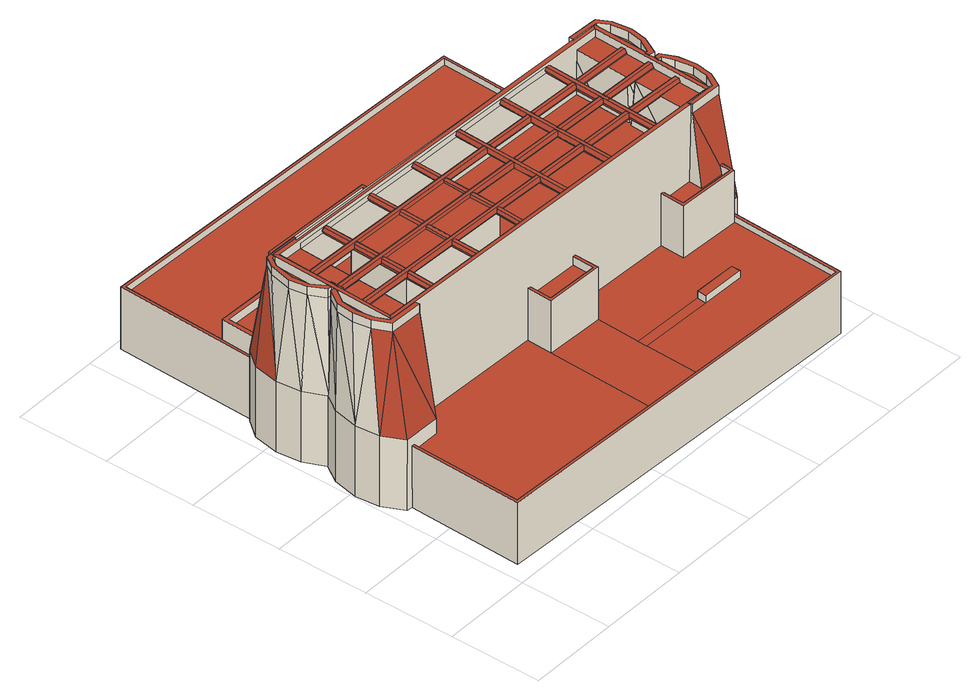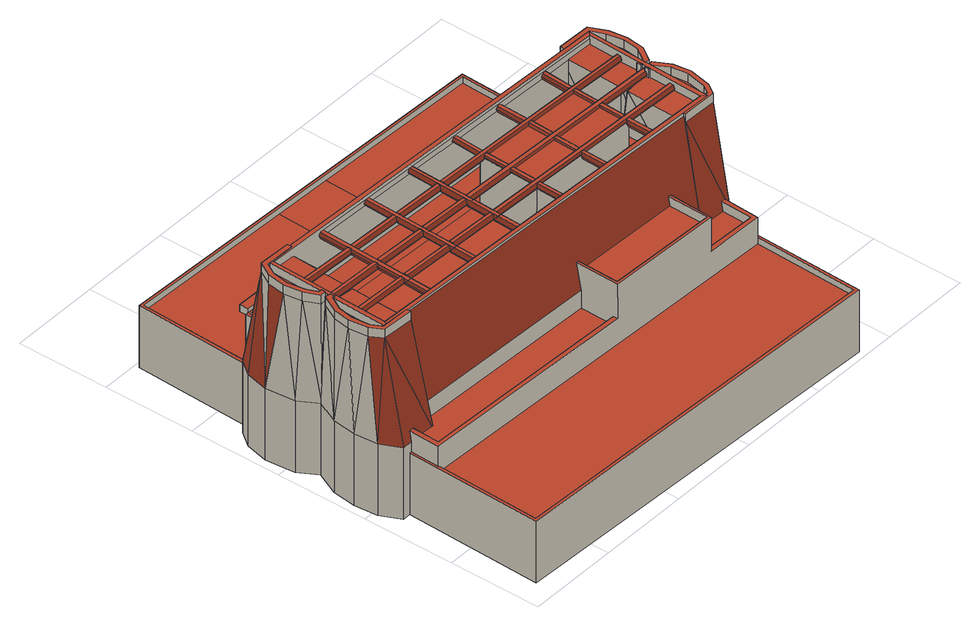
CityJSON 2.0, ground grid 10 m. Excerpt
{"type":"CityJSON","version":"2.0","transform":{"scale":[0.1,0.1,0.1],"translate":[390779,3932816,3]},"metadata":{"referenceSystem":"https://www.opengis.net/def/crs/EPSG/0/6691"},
"CityObjects":{
"building1":{"type":"Building","attributes":{"大字・町コード":"42","町・丁目コード":"3","13+区市町村コード+大字・町コード+町・丁目コード":"13111042003","measuredHeight":20.2,"BuildingDetailAttribute.buildingRoofEdgeArea":2044.95,"BuildingDetailAttribute.districtsAndZonesType":"11","BuildingDetailAttribute.surveyYear":2016,"BuildingIDAttribute.prefecture":"13","BuildingIDAttribute.city":"13111"},"address":[{"country":"日本","locality":"東京都大田区羽田空港三丁目"}],"geometry":[{"type":"Solid","lod":"2","boundaries":[[[[0,1,2,3,4,5,6,7,8,9,10,11,12,13,14,15,16,17,18,19,20,21,22,23,24,25]],[[26,27,28,29]],[[30,31,32,33]],[[34,35,36,32,31,37]],[[38,39,40,41,42,43,44,35,34]],[[45,46,47,48,49,50,37,31,30,51,52,33,32,36,53]],[[54,55,56,57,58,59,60,61]],[[62,63,64,65]],[[66,67,68,69,70,71,72,73,74,75,76]],[[77,78,79]],[[80,81,82]],[[83,84,80]],[[85,84,83]],[[86,85,87]],[[85,83,88,89,90,87]],[[89,88,91,92]],[[93,94,95,96,97,98,99]],[[96,95,100,101]],[[102,97,96]],[[103,102,96]],[[104,105,106]],[[107,108,106]],[[108,109,106]],[[105,107,106]],[[110,111,112]],[[113,111,110]],[[114,115,116,117,118,113,119]],[[113,110,119]],[[120,121,122,123,124,125,126]],[[127,128,129,130]],[[131,132,133,134,135,126,125]],[[136,137,138,139]],[[140,141,142,143,144,145,146,147,148,149,150,151,152,153,154,155]],[[156,157,158,159,160,161,162]],[[163,164,165,166,167,168,169]],[[170,171,172,173,174,175,176,177,178,179,180,181,182,183]],[[184,185,186,187]],[[188,189,190,191]],[[192,193,194,195,196,197]],[[198,199,200,201]],[[202,203,204,205]],[[206,207,208,209,210,211,212,213,214,215,216,217,218,219,220]],[[221,222,223,224,225,226,227]],[[228,229,230,231,232]],[[233,234,235,236]],[[237,238,239,240,241,242,243]],[[244,245,246,247,248,249,250,251,252,253,254,255,256,257]],[[258,259,260,261]],[[262,263,264,265,266,267,268,269]],[[270,271,92,91,272,273]],[[274,275,276,277,278,90,89,279]],[[280,281,282,283,284,285,100,95,94]],[[286,115,114,287,288,289,290]],[[291,93,99,292,293,294]],[[295,117,116,296,297,298]],[[299,300,301,302,303,304,305,306,307,308,309,310,311]],[[305,304,312,313]],[[314,307,306,315,316,303,302,317]],[[318,319,320,321,322,323]],[[324,325,326,327,328]],[[329,330,331,332,333]],[[334,335,336,337,338]],[[339,340,335,334]],[[330,329,341,342]],[[343,344,325,324]],[[345,346,347,340,339]],[[342,341,348,349,350]],[[351,352,344,343]],[[353,120,126,135,354,355]],[[356,194,357,358,359,360]],[[359,358,361,362,121,120,353]],[[363,364,365,366,328,327,367,368,333,332,369,370,337,336,232,231,232,371,372]],[[373,374,186,185,347,346,375,376,349,348,377,378,352,351,379,380,381,382]],[[372,371,383,374,373]],[[318,364,363,384,385,386,387,388,389,390,391,392,393,394,395,355,354,319]],[[396,382,381,397,323,322,398,399,356,360,400,401,402,403,404,405,406,407,408,409,410]],[[411,412,413,414]],[[411,414,415,416,417,418,419,364,318,323,397,420,421,422,423,424]],[[415,425,426,416]],[[426,425,427,428]],[[428,427,429,430]],[[364,419,431,365]],[[365,431,432,366]],[[366,432,433,328]],[[397,381,380,434,420]],[[435,436,424,423]],[[437,438,439,351,343,324,328,433,440,441,430,429,413,412,442,443]],[[444,379,351,439]],[[443,442,445,446]],[[434,380,379,444]],[[446,445,436,435]],[[447,448,449,450]],[[449,448,451,452,453,454,455,326,325,344,352,456,457,458,459,460]],[[451,461,462,452]],[[462,461,463,464]],[[465,464,463,466,467]],[[327,326,455,468,367]],[[367,468,469,368]],[[368,469,470,333]],[[352,378,471,456]],[[472,473,460,459]],[[474,475,476,348,341,329,333,470,477,478,467,466,447,450,479,480]],[[481,482,377,348,476]],[[480,479,483,484]],[[471,378,377,482]],[[484,483,473,472]],[[485,486,487,488]],[[487,486,489,490,491,492,493,331,330,342,350,494,495,496,497,498]],[[489,499,500,501,490]],[[500,499,502,503]],[[504,503,502,505,506]],[[332,331,493,507,508,369]],[[369,508,509,370]],[[370,509,510,511,338,337]],[[494,350,349,376,512,513]],[[514,515,498,497,516]],[[517,518,519,345,339,334,338,511,520,521,506,505,485,488,522,523]],[[524,525,375,346,345,519]],[[526,523,522,527,528]],[[512,376,375,525]],[[528,527,515,514]],[[529,530,531]],[[532,533,534,535]],[[536,537,385,384]],[[396,410,538,539]],[[540,541,393,392]],[[403,402,542,543]],[[389,388,544,545]],[[546,547,407,406]],[[548,549,550,551]],[[552,553,554,555,556,557,558]],[[559,558,557,560,561,549,548,562]],[[563,564,555,554]],[[565,564,563,566]],[[567,568,569,565,566]],[[531,551,550,570,571,529]],[[572,573,574,575]],[[571,570,573,572]],[[360,359,353,355,576,577,578,575,574,561,560,579,569,568,580,581,582]],[[541,583,394,393]],[[584,395,394,583]],[[395,584,576,355]],[[585,400,360,582]],[[402,401,586,542]],[[585,586,401,400]],[[587,588,589,530,590]],[[591,592,587,590]],[[593,594,595,596,597,598,599]],[[597,596,600,601]],[[601,600,602,603]],[[603,602,604,605]],[[589,588,606,607,608]],[[543,609,404,403]],[[404,609,610,405]],[[392,391,611,540]],[[390,612,611,391]],[[535,613,614,592,591,532]],[[545,612,390,389]],[[615,616,605,604,617,618,619]],[[620,621,622,614,613]],[[619,618,594,593]],[[608,607,621,620]],[[406,405,610,546]],[[623,624,625,626]],[[547,627,408,407]],[[627,628,409,408]],[[629,624,623,534,533,630]],[[631,632,629,630]],[[410,409,628,538]],[[633,634,635,632,631,636]],[[537,637,386,385]],[[638,387,386,637]],[[639,640,641,642,643,644]],[[645,641,640,646]],[[647,648,649,635,634]],[[644,643,650,651]],[[626,625,648,647]],[[652,645,646,653]],[[654,655,652,653]],[[650,655,654,656,651]],[[388,387,638,544]],[[657,658,524,519,518]],[[476,475,495,494,513,481]],[[438,457,456,439]],[[495,475,474,496]],[[437,458,457,438]],[[659,660,422,421]],[[661,657,518,517]],[[523,526,662,661,517]],[[496,474,480,516,497]],[[443,459,458,437]],[[639,663,188,191,662,526,528,514,516,480,484,472,459,443,446,435,423,640]],[[616,656,654,605]],[[581,664,192,197,665,582]],[[601,603,605,654,653,646,640,423,422,660,666,567,566,563,554,597]],[[553,598,597,554]],[[666,198,201,667,580,568,567]],[[580,667,664,581]],[[668,420,434,444,439,456,471,482,481,513,512,525,524,658,184,187,669,670]],[[663,639,644,671,670,669]],[[651,656,616,615]],[[421,420,668,539,538,628,627,547,546,610,609,543,542,586,585,582,665,659]],[[599,598,553,552]],[[672,673,504,506,521]],[[501,465,467,478,491,490]],[[441,453,452,430]],[[674,675,418,417]],[[676,672,521,520]],[[440,454,453,441]],[[477,492,491,478]],[[677,676,520,511,510]],[[433,455,454,440]],[[493,492,477,470,507]],[[578,678,127,130,679,575]],[[680,132,131,681,577,576]],[[577,681,678,578]],[[634,416,426,428,430,452,462,464,465,501,500,503,504,673,233,236,682,683]],[[684,685,229,228,677,510,509,508,507,470,469,468,455,433,432,431,419,686]],[[683,682,685,684]],[[417,416,634,636,631,630,533,532,591,590,530,529,571,572,575,679,674]],[[536,686,419,418,675,680,576,584,583,541,540,611,612,545,544,638,637,537]],[[687,688,689,690]],[[691,692,693,694,695,696,697]],[[698,691,697,699,700,701,702,703,704,705,706,707,708,124,123,709,693,692,710]],[[711,712,713,714,715,716,717,718,719,720,721,722,723]],[[724,206,725,726,715,714]],[[727,140,206,724]],[[140,727,713,712,728,729]],[[29,28,30,33]],[[28,27,51,30]],[[27,26,52,51]],[[26,29,33,52]],[[53,59,58,45]],[[59,53,36,35,44,60]],[[60,44,43,61]],[[55,14,13,56]],[[15,14,55,54]],[[56,13,12,57]],[[72,71,63,62]],[[65,64,70,69]],[[70,64,63,71]],[[66,0,25,67]],[[76,1,0,66]],[[2,1,76,75]],[[57,12,11,85,86,46,45,58]],[[84,10,9,80]],[[85,11,10,84]],[[80,9,8,730]],[[731,730,8,7]],[[732,730,731,733]],[[732,733,734,735]],[[736,737,738,739]],[[738,740,735,734,741,739]],[[81,80,730]],[[81,730,732]],[[83,80,82]],[[88,742,272,91]],[[743,744,745]],[[696,695,189,188,663,669,187,186]],[[699,697,696,186]],[[374,383,746,700,699,186]],[[701,700,746]],[[6,747,731,7]],[[747,6,5,748]],[[748,5,4,102]],[[97,3,2,75,74,98]],[[102,4,3,97]],[[749,737,736]],[[739,750,749,736]],[[78,77,751,752,753,235,706,705]],[[745,751,77,79]],[[754,743,745,79,78,705,704]],[[101,100,285,752,751,745,744]],[[754,704,230,229,685,682,236,235,753,101,744,743]],[[703,702,232,231,230]],[[703,230,704]],[[103,748,102]],[[755,747,748]],[[755,748,103]],[[747,755,756]],[[747,757,741,734,733,731]],[[757,747,756]],[[758,750,739,741,757]],[[107,16,15,54,61,43,42,108]],[[105,17,16,107]],[[759,18,17,105]],[[760,19,18,759]],[[19,760,761,20]],[[39,762,200,763,694,693,709,40]],[[764,108,42,41]],[[709,764,41,40]],[[104,759,105]],[[759,104,765]],[[766,760,759]],[[766,759,765]],[[760,767,768,769,761]],[[766,767,760]],[[770,771,768,767,772,773]],[[774,775,770,773]],[[108,764,109]],[[664,667,201,200,762,109,764,709,193,192]],[[194,776,357]],[[689,776,194,193,690]],[[690,193,709,123,122,687]],[[777,21,20,761]],[[112,22,21,777]],[[111,23,22,112]],[[113,24,23,111]],[[67,25,24,113,118,68]],[[775,778,779,780,771,770]],[[781,769,768,771,780]],[[781,777,761,769]],[[782,777,781]],[[782,112,777]],[[112,782,783]],[[110,112,783]],[[119,310,309,784,287,114]],[[288,287,784]],[[362,785,688,687,122,121]],[[361,785,362]],[[125,124,708]],[[125,708,707,786,128,127,678,681,131]],[[774,778,775]],[[310,119,142,141,311]],[[779,148,147,780]],[[146,781,780,147]],[[145,782,781,146]],[[144,783,782,145]],[[143,110,783,144]],[[110,143,142,119]],[[138,137,320,319,354,135,134]],[[320,137,136,321]],[[139,138,134,133]],[[149,157,156,150]],[[150,156,162,151]],[[151,162,161,152]],[[152,161,160,153]],[[153,160,159,154]],[[158,155,154,159]],[[725,742,88,179,178,726]],[[171,170,735,740,719]],[[183,732,735,170]],[[182,81,732,183]],[[181,82,81,182]],[[180,83,82,181]],[[180,179,88,83]],[[718,172,171,719]],[[718,717,164,163,173,172]],[[173,163,169,174]],[[174,169,168,175]],[[175,168,167,176]],[[176,167,166,177]],[[177,166,165,716,715,726,178]],[[220,219,109,762]],[[109,219,218,106]],[[217,104,106,218]],[[216,765,104,217]],[[215,766,765,216]],[[215,214,767,766]],[[214,213,772,767]],[[202,196,195,203]],[[204,203,195,194,356,399]],[[398,205,204,399]],[[221,227,207,206]],[[208,207,227,226]],[[208,226,225,209]],[[209,225,224,210]],[[211,210,224,223]],[[212,211,223,222]],[[256,103,96,257]],[[255,755,103,256]],[[254,756,755,255]],[[253,757,756,254]],[[721,720,758,757,253,252]],[[245,244,101,753,729,728]],[[101,244,257,96]],[[721,252,251,722]],[[246,243,242,247]],[[247,242,241,248]],[[248,241,240,249]],[[249,240,239,250]],[[251,250,239,238,723,722]],[[712,711,237,243,246,245,728]],[[264,263,34,37]],[[266,261,260,267]],[[268,267,260,259]],[[258,269,268,259]],[[262,38,34,263]],[[50,265,264,37]],[[271,279,89,92]],[[274,279,271,270]],[[273,275,274,270]],[[278,277,48,47]],[[276,49,48,277]],[[278,47,46,86,87,90]],[[291,280,94,93]],[[286,296,116,115]],[[297,296,286,290]],[[281,280,291,294]],[[295,69,68,118,117]],[[62,65,69,295,298,314,317,293,292,73,72]],[[73,292,99,98,74]],[[301,300,283,282]],[[308,289,288,784,309]],[[284,283,300,299]],[[304,303,316,312]],[[306,305,313,315]],[[315,313,312,316]],[[308,307,314,298,297,290,289]],[[302,301,282,281,294,293,317]],[[535,534,623,626,647,634,633,698,710,562,548,551,531,530,589,608,620,613]],[[562,710,692,559]],[[384,363,372,373,382,396,539,668,670,671,691,698,633,636,634,683,684,686,536]],[[558,559,692,691,671,644,651,615,619,593,599,552]],[[561,574,573,570,550,549]],[[702,701,746,383,371,232]],[[190,714,713,234,233,673,672,676,677,228,232,336,335,340,347,185,184,658,657,661,662,191]],[[569,579,763,200,199,787,487,498,515,483,479,450,449,460,473,445,442,412,411,424,436,642,641,645,652,655,650,617,604,602,600,596,595,556,555,564,565]],[[190,189,695,694,763,579,560,557,556,595,594,618,617,650,643,642,436,445,473,483,515,527,522,488,487,787,724,714]],[[357,776,689,688,785,361,358]],[[665,197,196,202,205,398,322,321,136,139,133,132,680,675,674,679,130,129,727,724,787,199,198,666,660,659]],[[624,629,632,635,649,425,415,414,413,429,427,461,451,448,447,466,463,499,489,486,788,128,786,606,588,587,592,614,622,625]],[[786,707,706,235,234,713,727,129,128,788,486,485,505,502,499,463,461,427,425,649,648,625,622,621,607,606]],[[276,275,273,272,742,725,206,220,762,39,38,262,269,258,261,266,265,50,49]],[[140,155,158,157,149,148,779,778,774,773,772,213,212,222,221,206]],[[299,311,141,140,729,753,752,285,284]],[[237,711,723,238]],[[717,716,165,164]],[[750,758,720,719,740,738,737,749]]]],"semantics":{"surfaces":[{"type":"GroundSurface"},{"type":"RoofSurface"},{"type":"WallSurface"}],"values":[[0,1,1,1,1,1,1,1,1,1,1,1,1,1,1,1,1,1,1,1,1,1,1,1,1,1,1,1,1,1,1,1,1,1,1,1,1,1,1,1,1,1,1,1,1,1,1,1,1,1,1,1,1,1,1,1,1,1,1,1,1,1,1,1,1,1,1,1,1,1,1,1,1,1,1,1,1,1,1,1,1,1,1,1,1,1,1,1,1,1,1,1,1,1,1,1,1,1,1,1,1,1,1,1,1,1,1,1,1,1,1,1,1,1,1,1,1,1,1,1,1,1,1,1,1,1,1,1,1,1,1,1,1,1,1,1,1,1,1,1,1,1,1,1,1,1,1,1,1,1,1,1,1,1,1,1,1,1,1,1,1,1,1,1,1,1,1,1,1,1,1,1,1,1,1,1,1,1,1,1,1,1,1,1,1,1,1,1,1,1,1,1,1,1,1,1,1,1,1,1,1,1,1,1,1,1,1,1,1,1,1,1,1,1,1,1,1,1,1,1,1,1,1,1,1,1,1,1,2,2,2,2,2,2,2,2,2,2,2,2,2,2,2,2,2,2,2,2,2,2,2,2,2,2,2,2,2,2,2,2,2,2,2,2,2,2,2,2,2,2,2,2,2,2,2,2,2,2,2,2,2,2,2,2,2,2,2,2,2,2,2,2,2,2,2,2,2,2,2,2,2,2,2,2,2,2,2,2,2,2,2,2,2,2,2,2,2,2,2,2,2,2,2,2,2,2,2,2,2,2,2,2,2,2,2,2,2,2,2,2,2,2,2,2,2,2,2,2,2,2,2,2,2,2,2,2,2,2,2,2,2,2,2,2,2,2,2,2,2,2,2,2,2,2,2,2,2,2,2,2,2,2,2,2,2,2,2,2,2,2,2,2,2,2,2,2,2,2,2,2,2,2,2,2,2,2,2,2,2,2,2,2,2,2,2,2,2,2,2,2,2,2,2,2,2,2,2,2,2]]}}]}
},
"vertices":[
[34,492,2],[475,477,2],[470,327,2],[479,327,2],[489,305,2],[491,280,2],[488,254,2],[476,229,2],[488,209,2],[491,177,2],[485,152,2],[473,136,2],[464,136,2],[459,5,2],[18,20,2],[22,145,2],[16,146,2],[5,169,2],[2,195,2],[8,222,2],[20,241,2],[10,264,2],[7,290,2],[12,318,2],[27,337,2],[29,337,2],[402,75,74],[402,85,74],[355,86,74],[354,76,74],[355,86,66],[273,88,66],[273,78,66],[354,76,66],[211,138,66],[207,16,66],[271,14,66],[275,136,66],[212,166,66],[58,171,66],[60,238,66],[59,239,66],[56,145,66],[25,145,66],[21,23,66],[461,136,66],[460,136,66],[460,129,66],[392,132,66],[393,159,66],[276,163,66],[402,85,66],[402,75,66],[456,8,66],[22,145,73],[18,20,73],[459,5,73],[464,136,73],[461,136,73],[456,8,73],[21,23,73],[25,145,73],[468,359,66],[472,474,66],[37,488,66],[33,374,66],[34,492,73],[29,337,73],[31,337,73],[33,374,73],[37,488,73],[472,474,73],[468,359,73],[469,359,73],[468,327,73],[470,327,73],[475,477,73],[439,292,66],[437,234,66],[437,232,66],[491,177,84],[482,190,194],[479,171,194],[470,155,194],[485,152,84],[473,136,84],[460,136,84],[461,142,119],[434,156,194],[458,144,126],[461,143,126],[431,143,116],[458,142,116],[463,325,96],[464,327,86],[441,329,86],[474,301,194],[479,327,84],[468,327,84],[468,325,96],[440,329,86],[439,303,194],[489,305,84],[481,288,194],[13,185,193],[5,169,83],[21,167,193],[16,146,83],[56,145,83],[58,166,193],[24,315,193],[12,318,83],[7,290,83],[27,337,83],[65,335,86],[36,336,86],[36,334,96],[31,334,96],[31,337,83],[62,314,193],[47,244,192],[34,243,192],[46,239,146],[50,239,143],[61,240,143],[60,245,193],[51,244,193],[61,276,193],[62,307,193],[34,308,193],[33,277,193],[61,271,193],[32,272,193],[32,248,193],[33,248,193],[33,245,193],[32,243,203],[33,243,203],[33,248,203],[32,248,203],[29,313,203],[62,312,203],[62,314,203],[24,315,203],[16,303,203],[11,279,203],[14,260,203],[23,243,203],[27,243,203],[27,248,203],[26,248,203],[18,261,203],[16,279,203],[20,301,203],[26,310,203],[29,310,203],[26,248,193],[27,248,193],[29,310,193],[26,310,193],[20,301,193],[16,279,193],[18,261,193],[469,221,194],[466,221,194],[464,160,194],[467,160,194],[474,173,194],[477,190,194],[474,209,194],[472,226,204],[466,226,204],[465,221,204],[469,221,204],[474,209,204],[477,190,204],[474,173,204],[467,160,204],[434,161,204],[434,156,204],[470,155,204],[479,171,204],[482,190,204],[479,210,204],[461,200,194],[462,224,194],[437,225,194],[436,201,194],[435,194,194],[434,163,194],[460,162,194],[461,193,194],[59,213,193],[60,238,193],[33,239,193],[33,234,193],[31,234,193],[31,214,193],[30,208,193],[29,176,193],[58,175,193],[59,207,193],[31,234,203],[33,234,203],[33,239,203],[31,239,203],[25,172,203],[24,172,203],[18,186,203],[15,204,203],[17,222,203],[26,235,203],[27,235,203],[27,240,203],[23,240,203],[12,224,203],[10,204,203],[13,185,203],[21,167,203],[58,166,203],[58,171,203],[25,172,193],[27,235,193],[26,235,193],[17,222,193],[15,204,193],[18,186,193],[24,172,193],[463,256,194],[438,257,194],[437,234,194],[461,231,194],[462,231,194],[463,263,194],[464,293,194],[439,294,194],[438,264,194],[469,297,194],[467,236,194],[468,236,194],[476,250,194],[479,267,194],[477,286,194],[471,297,194],[439,303,204],[439,298,204],[471,297,204],[477,286,204],[479,267,204],[476,250,204],[468,236,204],[465,236,204],[465,231,204],[471,230,204],[481,249,204],[484,267,204],[481,288,204],[474,301,204],[215,165,116],[214,141,116],[272,139,116],[273,163,116],[212,166,126],[211,138,126],[275,136,126],[276,163,126],[273,163,126],[272,139,126],[214,141,126],[215,165,126],[395,135,116],[457,132,116],[432,158,116],[396,159,116],[395,135,126],[396,159,126],[393,159,126],[392,132,126],[460,129,126],[457,132,126],[464,355,86],[225,363,86],[224,325,86],[438,318,86],[436,299,86],[439,299,86],[37,369,86],[65,333,86],[65,331,86],[95,330,86],[96,367,86],[464,355,96],[469,359,96],[225,368,96],[225,363,96],[33,374,96],[37,369,96],[96,367,96],[97,372,96],[436,299,201],[438,318,106],[224,325,106],[224,319,135],[221,319,135],[221,321,125],[98,325,125],[98,323,135],[95,323,135],[95,330,105],[65,331,105],[62,313,193],[62,312,199],[222,365,125],[99,369,125],[97,372,135],[99,369,135],[222,365,135],[225,368,135],[274,236,199],[33,244,199],[33,243,199],[32,243,199],[31,240,199],[273,232,199],[278,236,199],[333,234,199],[331,236,195],[332,236,195],[280,238,195],[337,234,199],[395,232,199],[393,234,196],[393,234,195],[339,236,195],[399,232,199],[462,230,199],[462,232,195],[401,234,195],[401,233,196],[399,228,199],[462,226,199],[337,230,199],[395,228,199],[278,232,199],[333,230,199],[401,226,196],[401,226,195],[462,224,195],[339,228,195],[393,226,195],[393,226,196],[279,230,195],[331,228,195],[92,242,192],[33,246,195],[90,244,195],[33,238,195],[31,239,193],[31,240,192],[91,238,192],[90,236,195],[32,243,192],[33,243,192],[220,240,195],[272,238,195],[274,236,192],[278,236,192],[333,234,192],[337,234,192],[395,232,192],[399,232,192],[462,230,192],[220,238,192],[220,234,192],[454,226,192],[399,228,192],[395,228,192],[337,230,192],[333,230,192],[278,232,192],[274,232,192],[272,230,195],[220,232,195],[462,226,192],[220,239,196],[219,239,196],[218,238,198],[214,238,198],[213,239,196],[159,241,196],[158,240,198],[154,240,198],[152,242,196],[97,243,196],[96,242,198],[92,242,198],[220,232,196],[271,230,195],[31,239,197],[33,239,197],[92,238,198],[96,238,198],[97,237,196],[152,235,196],[153,236,198],[157,236,198],[159,235,196],[212,233,196],[214,234,198],[218,234,198],[219,232,196],[271,168,199],[275,168,199],[280,300,199],[276,300,199],[274,300,195],[273,270,195],[275,268,199],[275,264,199],[273,262,195],[271,207,195],[272,205,199],[272,201,199],[270,199,195],[269,168,195],[276,300,192],[275,268,192],[280,300,192],[279,268,192],[282,300,195],[281,270,195],[275,264,192],[279,264,192],[281,262,195],[273,205,192],[272,201,192],[271,168,192],[276,201,199],[277,205,199],[279,207,195],[279,264,199],[279,268,199],[277,168,195],[278,199,195],[277,205,192],[275,168,192],[276,201,192],[340,298,199],[336,298,199],[331,166,199],[335,166,199],[334,298,195],[333,268,195],[334,266,199],[334,262,199],[332,260,195],[330,205,195],[332,203,199],[332,199,199],[330,197,195],[329,166,195],[336,298,192],[335,266,192],[340,298,192],[339,266,192],[340,268,195],[342,298,195],[341,268,195],[334,262,192],[338,262,192],[340,260,195],[332,203,192],[332,199,192],[331,166,192],[336,199,199],[336,203,199],[338,204,195],[339,262,199],[339,266,199],[337,166,195],[338,197,195],[338,205,195],[336,203,192],[335,166,192],[336,198,192],[402,296,199],[398,296,199],[393,164,199],[397,164,199],[396,296,196],[394,266,196],[396,264,199],[396,260,199],[394,258,196],[392,202,196],[394,201,199],[394,197,199],[392,195,196],[391,164,196],[398,296,192],[396,264,192],[395,266,195],[402,296,192],[400,264,192],[402,266,195],[404,295,196],[402,265,196],[394,258,195],[396,260,192],[400,260,192],[402,258,195],[402,258,196],[394,201,192],[392,203,195],[394,196,192],[393,164,192],[392,195,195],[398,197,199],[398,201,199],[400,202,196],[400,260,199],[401,264,199],[399,164,196],[400,195,196],[400,202,195],[398,201,192],[400,194,195],[397,164,192],[398,196,192],[98,275,196],[154,274,196],[98,276,196],[160,273,196],[214,271,196],[214,272,196],[160,274,196],[221,264,196],[220,264,196],[218,208,196],[219,208,196],[153,267,196],[98,269,196],[96,212,196],[151,210,196],[214,265,196],[160,266,196],[158,210,196],[212,208,196],[97,276,191],[98,306,191],[100,306,195],[99,276,195],[95,209,192],[95,207,192],[96,205,195],[95,174,195],[94,174,192],[93,174,191],[95,209,191],[93,209,191],[89,174,191],[94,306,191],[96,276,191],[95,207,198],[93,174,198],[89,174,198],[91,207,198],[89,205,195],[88,205,195],[87,174,195],[98,306,198],[97,274,198],[93,274,198],[94,306,198],[92,306,195],[91,276,195],[91,268,195],[93,270,192],[93,274,192],[89,174,192],[90,207,192],[90,211,192],[89,213,195],[97,270,198],[93,270,198],[91,211,198],[95,211,198],[156,304,198],[154,304,195],[153,274,195],[155,272,198],[159,272,198],[160,304,198],[152,207,191],[151,172,191],[151,172,192],[149,172,195],[150,203,195],[152,205,192],[152,207,192],[151,172,198],[152,205,198],[155,172,198],[156,205,198],[157,172,195],[158,203,195],[156,304,192],[156,304,191],[155,274,191],[152,209,198],[156,209,198],[155,268,198],[159,268,198],[161,274,195],[162,304,195],[157,206,192],[156,205,192],[155,172,192],[155,172,191],[156,206,191],[159,274,191],[160,304,191],[160,304,192],[213,272,195],[214,302,195],[216,302,192],[215,272,192],[213,207,198],[217,207,198],[216,302,198],[215,270,198],[219,270,198],[220,302,198],[221,272,196],[221,272,195],[222,302,195],[221,271,196],[219,266,198],[215,266,198],[217,203,192],[219,201,195],[217,170,195],[216,170,192],[215,170,192],[217,204,192],[215,170,198],[217,203,198],[219,272,192],[220,302,192],[221,302,192],[211,170,192],[213,205,192],[211,170,198],[213,203,198],[211,201,195],[209,170,195],[213,203,192],[461,198,199],[461,200,195],[31,213,199],[30,209,199],[461,194,199],[461,192,195],[435,195,192],[59,212,192],[31,215,195],[30,207,195],[59,208,192],[219,209,195],[436,199,192],[219,207,192],[219,204,192],[463,262,199],[463,264,195],[33,276,199],[33,272,199],[463,258,199],[463,256,195],[61,275,192],[33,278,195],[32,270,195],[61,271,192],[438,262,192],[221,270,192],[221,266,192],[438,258,192],[221,264,195],[44,239,143],[31,241,143],[31,240,143],[42,239,143],[219,204,143],[93,209,143],[59,210,143],[58,175,143],[433,163,143],[434,185,143],[434,197,143],[222,272,143],[435,228,143],[451,229,143],[462,228,143],[462,230,143],[455,231,143],[437,232,143],[437,234,143],[439,294,143],[63,307,143],[62,286,143],[60,238,143],[96,276,143],[469,297,203],[467,297,203],[464,293,203],[460,162,203],[461,161,203],[464,160,203],[466,221,203],[465,221,203],[466,226,203],[466,231,203],[465,231,203],[465,236,203],[467,236,203],[29,176,203],[434,158,203],[434,161,203],[34,308,203],[439,298,203],[439,299,203],[488,209,84],[476,229,84],[479,210,194],[476,229,89],[475,229,107],[472,226,194],[467,229,109],[466,229,109],[466,226,187],[473,229,114],[466,226,194],[475,229,114],[434,158,194],[437,231,97],[437,232,87],[437,232,84],[462,227,181],[488,254,84],[491,280,84],[466,229,111],[466,230,177],[439,292,84],[439,299,154],[439,299,194],[437,231,106],[484,267,194],[481,249,194],[471,230,194],[466,231,194],[2,195,83],[8,222,83],[20,241,83],[58,171,193],[58,175,192],[59,239,83],[10,204,193],[12,224,193],[23,240,193],[21,241,98],[20,240,87],[23,240,107],[21,240,108],[27,240,193],[27,240,138],[27,240,113],[24,240,107],[31,240,175],[10,264,83],[27,241,137],[27,243,193],[23,243,193],[14,260,193],[11,279,193],[16,303,193],[65,331,89],[32,242,177],[62,307,192],[29,176,199],[62,307,199]
]}
